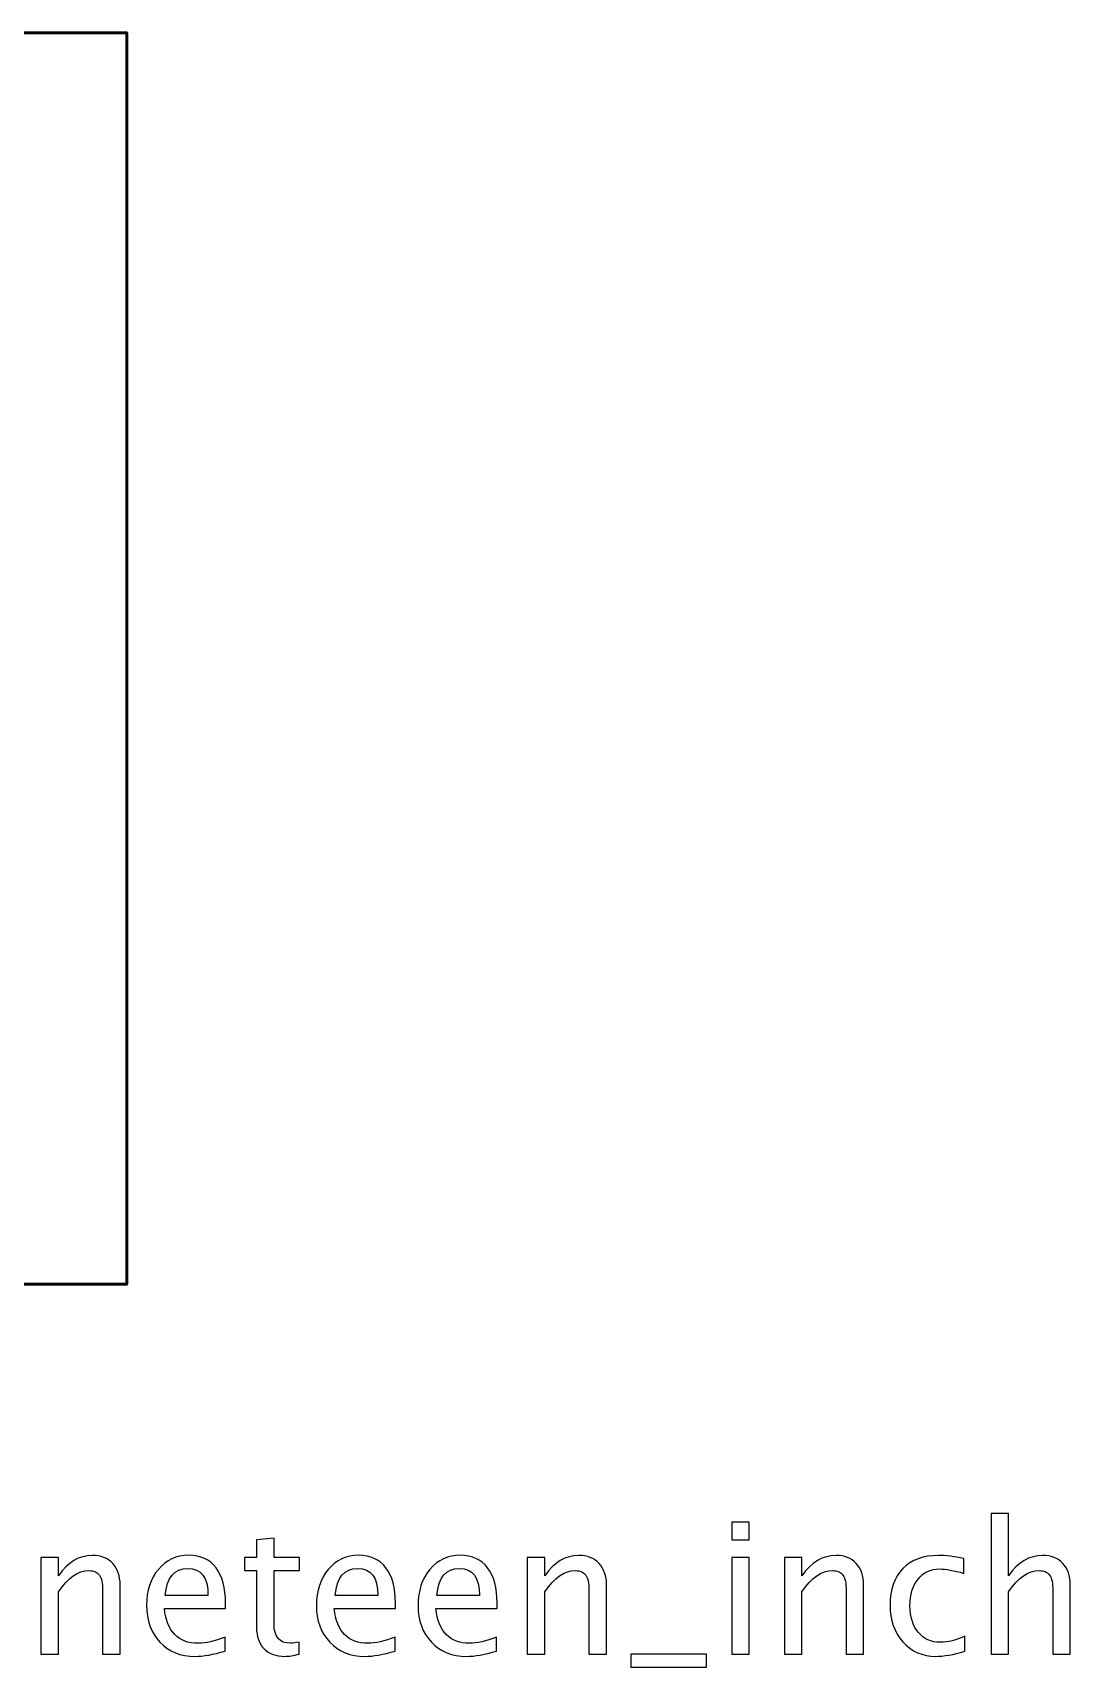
# Model space of a CAD drawing. Header units: centimetres. Extents: x -278 to 212, y -227 to 148.
# Drawn here: x -104.3 to -54.1, y -198.8 to -119.8 of the extents above; entities that cross this region are included whole.
import ezdxf

# ---------------------------------------------------------------- set-up
doc = ezdxf.new("R2010")
doc.units = ezdxf.units.CM
doc.header["$MEASUREMENT"] = 0
doc.layers.add('Layer 1', color=7, linetype='Continuous')

msp = doc.modelspace()

# ---------------------------------------------------------------- linework, layer by layer
at = {"layer": 'Layer 1', "lineweight": 53}
msp.add_lwpolyline([(-200.25002, -180.25001), (-99.75002, -180.25001), (-99.75002, -119.75001), (-200.25002, -119.75001), (-200.25002, -180.25001)], close=True, dxfattribs=at)
at = {"layer": 'Layer 1'}
for points, knots in [([(-70.50382, -192.60552), (-70.50382, -192.60552), (-70.50382, -191.75885), (-70.50382, -191.75885), (-70.50382, -191.75885), (-70.50382, -191.75885), (-69.65716, -191.75885), (-69.65716, -191.75885), (-69.65716, -191.75885), (-69.65716, -191.75885), (-69.65716, -192.60552), (-69.65716, -192.60552), (-69.65716, -192.60552), (-69.65716, -192.60552), (-70.50382, -192.60552), (-70.50382, -192.60552)], [0, 0, 0, 0, 0.2, 0.2, 0.2, 0.2, 0.4, 0.4, 0.4, 0.4, 0.6, 0.6, 0.6, 0.6, 1, 1, 1, 1]), ([(-57.96405, -198.13531), (-57.96405, -198.13531), (-57.96405, -191.33552), (-57.96405, -191.33552), (-57.96405, -191.33552), (-57.96405, -191.33552), (-57.11739, -191.33552), (-57.11739, -191.33552), (-57.11739, -191.33552), (-57.11739, -191.33552), (-57.11739, -194.34442), (-57.11739, -194.34442), (-57.11739, -194.34442), (-56.66907, -193.69031), (-56.11932, -193.36399), (-55.46962, -193.36399), (-55.46962, -193.36399), (-55.06099, -193.36399), (-54.73614, -193.49187), (-54.49654, -193.74911), (-54.49654, -193.74911), (-54.25695, -194.00487), (-54.13642, -194.3503), (-54.13642, -194.78245), (-54.13642, -194.78245), (-54.13642, -194.78245), (-54.13642, -198.13531), (-54.13642, -198.13531), (-54.13642, -198.13531), (-54.13642, -198.13531), (-54.98308, -198.13531), (-54.98308, -198.13531), (-54.98308, -198.13531), (-54.98308, -198.13531), (-54.98308, -195.0588), (-54.98308, -195.0588), (-54.98308, -195.0588), (-54.98308, -194.7119), (-55.03453, -194.46495), (-55.13595, -194.31796), (-55.13595, -194.31796), (-55.23885, -194.1695), (-55.40789, -194.09601), (-55.64454, -194.09601), (-55.64454, -194.09601), (-56.16489, -194.09601), (-56.65584, -194.43555), (-57.11739, -195.11465), (-57.11739, -195.11465), (-57.11739, -195.11465), (-57.11739, -198.13531), (-57.11739, -198.13531), (-57.11739, -198.13531), (-57.11739, -198.13531), (-57.96405, -198.13531), (-57.96405, -198.13531)], [0, 0, 0, 0, 0.06666667, 0.06666667, 0.06666667, 0.06666667, 0.13333333, 0.13333333, 0.13333333, 0.13333333, 0.2, 0.2, 0.2, 0.2, 0.26666667, 0.26666667, 0.26666667, 0.26666667, 0.33333333, 0.33333333, 0.33333333, 0.33333333, 0.4, 0.4, 0.4, 0.4, 0.46666667, 0.46666667, 0.46666667, 0.46666667, 0.53333333, 0.53333333, 0.53333333, 0.53333333, 0.6, 0.6, 0.6, 0.6, 0.66666667, 0.66666667, 0.66666667, 0.66666667, 0.73333333, 0.73333333, 0.73333333, 0.73333333, 0.8, 0.8, 0.8, 0.8, 0.86666667, 0.86666667, 0.86666667, 0.86666667, 1, 1, 1, 1]), ([(-91.42354, -198.13384), (-91.68518, -198.20587), (-91.91302, -198.24114), (-92.10557, -198.24114), (-92.10557, -198.24114), (-92.53773, -198.24114), (-92.87433, -198.11767), (-93.1154, -197.87073), (-93.1154, -197.87073), (-93.35793, -197.62378), (-93.47847, -197.28129), (-93.47847, -196.84179), (-93.47847, -196.84179), (-93.47847, -196.84179), (-93.47847, -194.09601), (-93.47847, -194.09601), (-93.47847, -194.09601), (-93.47847, -194.09601), (-94.06349, -194.09601), (-94.06349, -194.09601), (-94.06349, -194.09601), (-94.06349, -194.09601), (-94.06349, -193.46101), (-94.06349, -193.46101), (-94.06349, -193.46101), (-94.06349, -193.46101), (-93.47847, -193.46101), (-93.47847, -193.46101), (-93.47847, -193.46101), (-93.47847, -193.46101), (-93.47847, -192.61581), (-93.47847, -192.61581), (-93.47847, -192.61581), (-93.47847, -192.61581), (-92.6318, -192.53497), (-92.6318, -192.53497), (-92.6318, -192.53497), (-92.6318, -192.53497), (-92.6318, -193.46101), (-92.6318, -193.46101), (-92.6318, -193.46101), (-92.6318, -193.46101), (-91.4059, -193.46101), (-91.4059, -193.46101), (-91.4059, -193.46101), (-91.4059, -193.46101), (-91.4059, -194.09601), (-91.4059, -194.09601), (-91.4059, -194.09601), (-91.4059, -194.09601), (-92.6318, -194.09601), (-92.6318, -194.09601), (-92.6318, -194.09601), (-92.6318, -194.09601), (-92.6318, -196.68892), (-92.6318, -196.68892), (-92.6318, -196.68892), (-92.6318, -197.3004), (-92.36575, -197.60614), (-91.83511, -197.60614), (-91.83511, -197.60614), (-91.72193, -197.60614), (-91.58523, -197.58703), (-91.42354, -197.55029), (-91.42354, -197.55029), (-91.42354, -197.55029), (-91.42354, -198.13384), (-91.42354, -198.13384)], [0, 0, 0, 0, 0.05555556, 0.05555556, 0.05555556, 0.05555556, 0.11111111, 0.11111111, 0.11111111, 0.11111111, 0.16666667, 0.16666667, 0.16666667, 0.16666667, 0.22222222, 0.22222222, 0.22222222, 0.22222222, 0.27777778, 0.27777778, 0.27777778, 0.27777778, 0.33333333, 0.33333333, 0.33333333, 0.33333333, 0.38888889, 0.38888889, 0.38888889, 0.38888889, 0.44444444, 0.44444444, 0.44444444, 0.44444444, 0.5, 0.5, 0.5, 0.5, 0.55555556, 0.55555556, 0.55555556, 0.55555556, 0.61111111, 0.61111111, 0.61111111, 0.61111111, 0.66666667, 0.66666667, 0.66666667, 0.66666667, 0.72222222, 0.72222222, 0.72222222, 0.72222222, 0.77777778, 0.77777778, 0.77777778, 0.77777778, 0.83333333, 0.83333333, 0.83333333, 0.83333333, 0.88888889, 0.88888889, 0.88888889, 0.88888889, 1, 1, 1, 1]), ([(-103.90157, -198.13531), (-103.90157, -198.13531), (-103.90157, -193.46101), (-103.90157, -193.46101), (-103.90157, -193.46101), (-103.90157, -193.46101), (-103.05491, -193.46101), (-103.05491, -193.46101), (-103.05491, -193.46101), (-103.05491, -193.46101), (-103.05491, -194.34442), (-103.05491, -194.34442), (-103.05491, -194.34442), (-102.60659, -193.69031), (-102.05684, -193.36399), (-101.40714, -193.36399), (-101.40714, -193.36399), (-100.99851, -193.36399), (-100.67366, -193.49187), (-100.43406, -193.74911), (-100.43406, -193.74911), (-100.19447, -194.00487), (-100.07394, -194.3503), (-100.07394, -194.78245), (-100.07394, -194.78245), (-100.07394, -194.78245), (-100.07394, -198.13531), (-100.07394, -198.13531), (-100.07394, -198.13531), (-100.07394, -198.13531), (-100.9206, -198.13531), (-100.9206, -198.13531), (-100.9206, -198.13531), (-100.9206, -198.13531), (-100.9206, -195.0588), (-100.9206, -195.0588), (-100.9206, -195.0588), (-100.9206, -194.7119), (-100.97205, -194.46495), (-101.07347, -194.31796), (-101.07347, -194.31796), (-101.17637, -194.1695), (-101.34541, -194.09601), (-101.58206, -194.09601), (-101.58206, -194.09601), (-102.10241, -194.09601), (-102.59336, -194.43555), (-103.05491, -195.11465), (-103.05491, -195.11465), (-103.05491, -195.11465), (-103.05491, -198.13531), (-103.05491, -198.13531), (-103.05491, -198.13531), (-103.05491, -198.13531), (-103.90157, -198.13531), (-103.90157, -198.13531)], [0, 0, 0, 0, 0.06666667, 0.06666667, 0.06666667, 0.06666667, 0.13333333, 0.13333333, 0.13333333, 0.13333333, 0.2, 0.2, 0.2, 0.2, 0.26666667, 0.26666667, 0.26666667, 0.26666667, 0.33333333, 0.33333333, 0.33333333, 0.33333333, 0.4, 0.4, 0.4, 0.4, 0.46666667, 0.46666667, 0.46666667, 0.46666667, 0.53333333, 0.53333333, 0.53333333, 0.53333333, 0.6, 0.6, 0.6, 0.6, 0.66666667, 0.66666667, 0.66666667, 0.66666667, 0.73333333, 0.73333333, 0.73333333, 0.73333333, 0.8, 0.8, 0.8, 0.8, 0.86666667, 0.86666667, 0.86666667, 0.86666667, 1, 1, 1, 1]), ([(-94.99688, -197.98538), (-95.56574, -198.15589), (-96.05227, -198.24114), (-96.45797, -198.24114), (-96.45797, -198.24114), (-97.15029, -198.24114), (-97.71327, -198.01184), (-98.14689, -197.5547), (-98.14689, -197.5547), (-98.58051, -197.09756), (-98.79806, -196.50518), (-98.79806, -195.77611), (-98.79806, -195.77611), (-98.79806, -195.06908), (-98.60697, -194.48847), (-98.22333, -194.03427), (-98.22333, -194.03427), (-97.83968, -193.58154), (-97.34873, -193.35517), (-96.75048, -193.35517), (-96.75048, -193.35517), (-96.18457, -193.35517), (-95.74653, -193.55655), (-95.43785, -193.95931), (-95.43785, -193.95931), (-95.12917, -194.36206), (-94.97483, -194.93238), (-94.97483, -195.67175), (-94.97483, -195.67175), (-94.97483, -195.67175), (-94.97924, -195.93045), (-94.97924, -195.93045), (-94.97924, -195.93045), (-94.97924, -195.93045), (-97.93376, -195.93045), (-97.93376, -195.93045), (-97.93376, -195.93045), (-97.81028, -197.04758), (-97.26495, -197.60614), (-96.29922, -197.60614), (-96.29922, -197.60614), (-95.94497, -197.60614), (-95.51135, -197.50619), (-94.99688, -197.30628), (-94.99688, -197.30628), (-94.99688, -197.30628), (-94.99688, -197.98538), (-94.99688, -197.98538)], [0, 0, 0, 0, 0.07692308, 0.07692308, 0.07692308, 0.07692308, 0.15384615, 0.15384615, 0.15384615, 0.15384615, 0.23076923, 0.23076923, 0.23076923, 0.23076923, 0.30769231, 0.30769231, 0.30769231, 0.30769231, 0.38461538, 0.38461538, 0.38461538, 0.38461538, 0.46153846, 0.46153846, 0.46153846, 0.46153846, 0.53846154, 0.53846154, 0.53846154, 0.53846154, 0.61538462, 0.61538462, 0.61538462, 0.61538462, 0.69230769, 0.69230769, 0.69230769, 0.69230769, 0.76923077, 0.76923077, 0.76923077, 0.76923077, 0.84615385, 0.84615385, 0.84615385, 0.84615385, 1, 1, 1, 1]), ([(-86.78451, -197.98538), (-87.35337, -198.15589), (-87.8399, -198.24114), (-88.2456, -198.24114), (-88.2456, -198.24114), (-88.93792, -198.24114), (-89.5009, -198.01184), (-89.93452, -197.5547), (-89.93452, -197.5547), (-90.36814, -197.09756), (-90.58569, -196.50518), (-90.58569, -195.77611), (-90.58569, -195.77611), (-90.58569, -195.06908), (-90.3946, -194.48847), (-90.01096, -194.03427), (-90.01096, -194.03427), (-89.62731, -193.58154), (-89.13636, -193.35517), (-88.53811, -193.35517), (-88.53811, -193.35517), (-87.9722, -193.35517), (-87.53416, -193.55655), (-87.22548, -193.95931), (-87.22548, -193.95931), (-86.9168, -194.36206), (-86.76246, -194.93238), (-86.76246, -195.67175), (-86.76246, -195.67175), (-86.76246, -195.67175), (-86.76687, -195.93045), (-86.76687, -195.93045), (-86.76687, -195.93045), (-86.76687, -195.93045), (-89.72139, -195.93045), (-89.72139, -195.93045), (-89.72139, -195.93045), (-89.59791, -197.04758), (-89.05258, -197.60614), (-88.08685, -197.60614), (-88.08685, -197.60614), (-87.7326, -197.60614), (-87.29898, -197.50619), (-86.78451, -197.30628), (-86.78451, -197.30628), (-86.78451, -197.30628), (-86.78451, -197.98538), (-86.78451, -197.98538)], [0, 0, 0, 0, 0.07692308, 0.07692308, 0.07692308, 0.07692308, 0.15384615, 0.15384615, 0.15384615, 0.15384615, 0.23076923, 0.23076923, 0.23076923, 0.23076923, 0.30769231, 0.30769231, 0.30769231, 0.30769231, 0.38461538, 0.38461538, 0.38461538, 0.38461538, 0.46153846, 0.46153846, 0.46153846, 0.46153846, 0.53846154, 0.53846154, 0.53846154, 0.53846154, 0.61538462, 0.61538462, 0.61538462, 0.61538462, 0.69230769, 0.69230769, 0.69230769, 0.69230769, 0.76923077, 0.76923077, 0.76923077, 0.76923077, 0.84615385, 0.84615385, 0.84615385, 0.84615385, 1, 1, 1, 1]), ([(-81.87061, -197.98538), (-82.43947, -198.15589), (-82.926, -198.24114), (-83.3317, -198.24114), (-83.3317, -198.24114), (-84.02402, -198.24114), (-84.587, -198.01184), (-85.02062, -197.5547), (-85.02062, -197.5547), (-85.45424, -197.09756), (-85.67179, -196.50518), (-85.67179, -195.77611), (-85.67179, -195.77611), (-85.67179, -195.06908), (-85.4807, -194.48847), (-85.09706, -194.03427), (-85.09706, -194.03427), (-84.71341, -193.58154), (-84.22246, -193.35517), (-83.62421, -193.35517), (-83.62421, -193.35517), (-83.0583, -193.35517), (-82.62026, -193.55655), (-82.31158, -193.95931), (-82.31158, -193.95931), (-82.0029, -194.36206), (-81.84856, -194.93238), (-81.84856, -195.67175), (-81.84856, -195.67175), (-81.84856, -195.67175), (-81.85297, -195.93045), (-81.85297, -195.93045), (-81.85297, -195.93045), (-81.85297, -195.93045), (-84.80749, -195.93045), (-84.80749, -195.93045), (-84.80749, -195.93045), (-84.68401, -197.04758), (-84.13868, -197.60614), (-83.17295, -197.60614), (-83.17295, -197.60614), (-82.8187, -197.60614), (-82.38508, -197.50619), (-81.87061, -197.30628), (-81.87061, -197.30628), (-81.87061, -197.30628), (-81.87061, -197.98538), (-81.87061, -197.98538)], [0, 0, 0, 0, 0.07692308, 0.07692308, 0.07692308, 0.07692308, 0.15384615, 0.15384615, 0.15384615, 0.15384615, 0.23076923, 0.23076923, 0.23076923, 0.23076923, 0.30769231, 0.30769231, 0.30769231, 0.30769231, 0.38461538, 0.38461538, 0.38461538, 0.38461538, 0.46153846, 0.46153846, 0.46153846, 0.46153846, 0.53846154, 0.53846154, 0.53846154, 0.53846154, 0.61538462, 0.61538462, 0.61538462, 0.61538462, 0.69230769, 0.69230769, 0.69230769, 0.69230769, 0.76923077, 0.76923077, 0.76923077, 0.76923077, 0.84615385, 0.84615385, 0.84615385, 0.84615385, 1, 1, 1, 1]), ([(-80.38747, -198.13531), (-80.38747, -198.13531), (-80.38747, -193.46101), (-80.38747, -193.46101), (-80.38747, -193.46101), (-80.38747, -193.46101), (-79.54081, -193.46101), (-79.54081, -193.46101), (-79.54081, -193.46101), (-79.54081, -193.46101), (-79.54081, -194.34442), (-79.54081, -194.34442), (-79.54081, -194.34442), (-79.09249, -193.69031), (-78.54274, -193.36399), (-77.89304, -193.36399), (-77.89304, -193.36399), (-77.48441, -193.36399), (-77.15956, -193.49187), (-76.91996, -193.74911), (-76.91996, -193.74911), (-76.68037, -194.00487), (-76.55984, -194.3503), (-76.55984, -194.78245), (-76.55984, -194.78245), (-76.55984, -194.78245), (-76.55984, -198.13531), (-76.55984, -198.13531), (-76.55984, -198.13531), (-76.55984, -198.13531), (-77.4065, -198.13531), (-77.4065, -198.13531), (-77.4065, -198.13531), (-77.4065, -198.13531), (-77.4065, -195.0588), (-77.4065, -195.0588), (-77.4065, -195.0588), (-77.4065, -194.7119), (-77.45795, -194.46495), (-77.55937, -194.31796), (-77.55937, -194.31796), (-77.66227, -194.1695), (-77.83131, -194.09601), (-78.06796, -194.09601), (-78.06796, -194.09601), (-78.58831, -194.09601), (-79.07926, -194.43555), (-79.54081, -195.11465), (-79.54081, -195.11465), (-79.54081, -195.11465), (-79.54081, -198.13531), (-79.54081, -198.13531), (-79.54081, -198.13531), (-79.54081, -198.13531), (-80.38747, -198.13531), (-80.38747, -198.13531)], [0, 0, 0, 0, 0.06666667, 0.06666667, 0.06666667, 0.06666667, 0.13333333, 0.13333333, 0.13333333, 0.13333333, 0.2, 0.2, 0.2, 0.2, 0.26666667, 0.26666667, 0.26666667, 0.26666667, 0.33333333, 0.33333333, 0.33333333, 0.33333333, 0.4, 0.4, 0.4, 0.4, 0.46666667, 0.46666667, 0.46666667, 0.46666667, 0.53333333, 0.53333333, 0.53333333, 0.53333333, 0.6, 0.6, 0.6, 0.6, 0.66666667, 0.66666667, 0.66666667, 0.66666667, 0.73333333, 0.73333333, 0.73333333, 0.73333333, 0.8, 0.8, 0.8, 0.8, 0.86666667, 0.86666667, 0.86666667, 0.86666667, 1, 1, 1, 1]), ([(-70.50382, -198.13531), (-70.50382, -198.13531), (-70.50382, -193.46101), (-70.50382, -193.46101), (-70.50382, -193.46101), (-70.50382, -193.46101), (-69.65716, -193.46101), (-69.65716, -193.46101), (-69.65716, -193.46101), (-69.65716, -193.46101), (-69.65716, -198.13531), (-69.65716, -198.13531), (-69.65716, -198.13531), (-69.65716, -198.13531), (-70.50382, -198.13531), (-70.50382, -198.13531)], [0, 0, 0, 0, 0.2, 0.2, 0.2, 0.2, 0.4, 0.4, 0.4, 0.4, 0.6, 0.6, 0.6, 0.6, 1, 1, 1, 1]), ([(-67.955, -198.13531), (-67.955, -198.13531), (-67.955, -193.46101), (-67.955, -193.46101), (-67.955, -193.46101), (-67.955, -193.46101), (-67.10834, -193.46101), (-67.10834, -193.46101), (-67.10834, -193.46101), (-67.10834, -193.46101), (-67.10834, -194.34442), (-67.10834, -194.34442), (-67.10834, -194.34442), (-66.66002, -193.69031), (-66.11027, -193.36399), (-65.46057, -193.36399), (-65.46057, -193.36399), (-65.05194, -193.36399), (-64.72709, -193.49187), (-64.48749, -193.74911), (-64.48749, -193.74911), (-64.2479, -194.00487), (-64.12737, -194.3503), (-64.12737, -194.78245), (-64.12737, -194.78245), (-64.12737, -194.78245), (-64.12737, -198.13531), (-64.12737, -198.13531), (-64.12737, -198.13531), (-64.12737, -198.13531), (-64.97403, -198.13531), (-64.97403, -198.13531), (-64.97403, -198.13531), (-64.97403, -198.13531), (-64.97403, -195.0588), (-64.97403, -195.0588), (-64.97403, -195.0588), (-64.97403, -194.7119), (-65.02548, -194.46495), (-65.1269, -194.31796), (-65.1269, -194.31796), (-65.2298, -194.1695), (-65.39884, -194.09601), (-65.63549, -194.09601), (-65.63549, -194.09601), (-66.15584, -194.09601), (-66.64679, -194.43555), (-67.10834, -195.11465), (-67.10834, -195.11465), (-67.10834, -195.11465), (-67.10834, -198.13531), (-67.10834, -198.13531), (-67.10834, -198.13531), (-67.10834, -198.13531), (-67.955, -198.13531), (-67.955, -198.13531)], [0, 0, 0, 0, 0.06666667, 0.06666667, 0.06666667, 0.06666667, 0.13333333, 0.13333333, 0.13333333, 0.13333333, 0.2, 0.2, 0.2, 0.2, 0.26666667, 0.26666667, 0.26666667, 0.26666667, 0.33333333, 0.33333333, 0.33333333, 0.33333333, 0.4, 0.4, 0.4, 0.4, 0.46666667, 0.46666667, 0.46666667, 0.46666667, 0.53333333, 0.53333333, 0.53333333, 0.53333333, 0.6, 0.6, 0.6, 0.6, 0.66666667, 0.66666667, 0.66666667, 0.66666667, 0.73333333, 0.73333333, 0.73333333, 0.73333333, 0.8, 0.8, 0.8, 0.8, 0.86666667, 0.86666667, 0.86666667, 0.86666667, 1, 1, 1, 1]), ([(-59.23552, -197.9942), (-59.7838, -198.15883), (-60.2571, -198.24114), (-60.65545, -198.24114), (-60.65545, -198.24114), (-61.28751, -198.24114), (-61.8108, -198.00743), (-62.22678, -197.54147), (-62.22678, -197.54147), (-62.64276, -197.07404), (-62.85149, -196.4846), (-62.85149, -195.77464), (-62.85149, -195.77464), (-62.85149, -195.01617), (-62.6457, -194.4238), (-62.23413, -194.00046), (-62.23413, -194.00046), (-61.82256, -193.57566), (-61.24782, -193.36399), (-60.50993, -193.36399), (-60.50993, -193.36399), (-60.14686, -193.36399), (-59.73823, -193.41397), (-59.28844, -193.51392), (-59.28844, -193.51392), (-59.28844, -193.51392), (-59.28844, -194.2283), (-59.28844, -194.2283), (-59.28844, -194.2283), (-59.76616, -194.08719), (-60.15568, -194.01663), (-60.45554, -194.01663), (-60.45554, -194.01663), (-60.89063, -194.01663), (-61.239, -194.17979), (-61.49918, -194.50464), (-61.49918, -194.50464), (-61.75935, -194.82949), (-61.89017, -195.26311), (-61.89017, -195.80404), (-61.89017, -195.80404), (-61.89017, -196.32879), (-61.75494, -196.75213), (-61.48595, -197.07698), (-61.48595, -197.07698), (-61.21695, -197.40036), (-60.86565, -197.56205), (-60.42908, -197.56205), (-60.42908, -197.56205), (-60.0425, -197.56205), (-59.64562, -197.46209), (-59.23552, -197.26219), (-59.23552, -197.26219), (-59.23552, -197.26219), (-59.23552, -197.9942), (-59.23552, -197.9942)], [0, 0, 0, 0, 0.06666667, 0.06666667, 0.06666667, 0.06666667, 0.13333333, 0.13333333, 0.13333333, 0.13333333, 0.2, 0.2, 0.2, 0.2, 0.26666667, 0.26666667, 0.26666667, 0.26666667, 0.33333333, 0.33333333, 0.33333333, 0.33333333, 0.4, 0.4, 0.4, 0.4, 0.46666667, 0.46666667, 0.46666667, 0.46666667, 0.53333333, 0.53333333, 0.53333333, 0.53333333, 0.6, 0.6, 0.6, 0.6, 0.66666667, 0.66666667, 0.66666667, 0.66666667, 0.73333333, 0.73333333, 0.73333333, 0.73333333, 0.8, 0.8, 0.8, 0.8, 0.86666667, 0.86666667, 0.86666667, 0.86666667, 1, 1, 1, 1]), ([(-97.88966, -195.29545), (-97.88966, -195.29545), (-95.82591, -195.29545), (-95.82591, -195.29545), (-95.82591, -195.29545), (-95.82591, -194.42527), (-96.15076, -193.99017), (-96.79899, -193.99017), (-96.79899, -193.99017), (-97.45163, -193.99017), (-97.81469, -194.42527), (-97.88966, -195.29545)], [0, 0, 0, 0, 0.25, 0.25, 0.25, 0.25, 0.5, 0.5, 0.5, 0.5, 1, 1, 1, 1]), ([(-89.67729, -195.29545), (-89.67729, -195.29545), (-87.61354, -195.29545), (-87.61354, -195.29545), (-87.61354, -195.29545), (-87.61354, -194.42527), (-87.93839, -193.99017), (-88.58662, -193.99017), (-88.58662, -193.99017), (-89.23926, -193.99017), (-89.60232, -194.42527), (-89.67729, -195.29545)], [0, 0, 0, 0, 0.25, 0.25, 0.25, 0.25, 0.5, 0.5, 0.5, 0.5, 1, 1, 1, 1]), ([(-84.76339, -195.29545), (-84.76339, -195.29545), (-82.69964, -195.29545), (-82.69964, -195.29545), (-82.69964, -195.29545), (-82.69964, -194.42527), (-83.02449, -193.99017), (-83.67272, -193.99017), (-83.67272, -193.99017), (-84.32536, -193.99017), (-84.68842, -194.42527), (-84.76339, -195.29545)], [0, 0, 0, 0, 0.25, 0.25, 0.25, 0.25, 0.5, 0.5, 0.5, 0.5, 1, 1, 1, 1]), ([(-75.38979, -198.77031), (-75.38979, -198.77031), (-75.38979, -198.13531), (-75.38979, -198.13531), (-75.38979, -198.13531), (-75.38979, -198.13531), (-71.72091, -198.13531), (-71.72091, -198.13531), (-71.72091, -198.13531), (-71.72091, -198.13531), (-71.72091, -198.77031), (-71.72091, -198.77031), (-71.72091, -198.77031), (-71.72091, -198.77031), (-75.38979, -198.77031), (-75.38979, -198.77031)], [0, 0, 0, 0, 0.2, 0.2, 0.2, 0.2, 0.4, 0.4, 0.4, 0.4, 0.6, 0.6, 0.6, 0.6, 1, 1, 1, 1])]:
    msp.add_open_spline(points, degree=3, knots=knots, dxfattribs=at)

doc.saveas('drawing.dxf')
